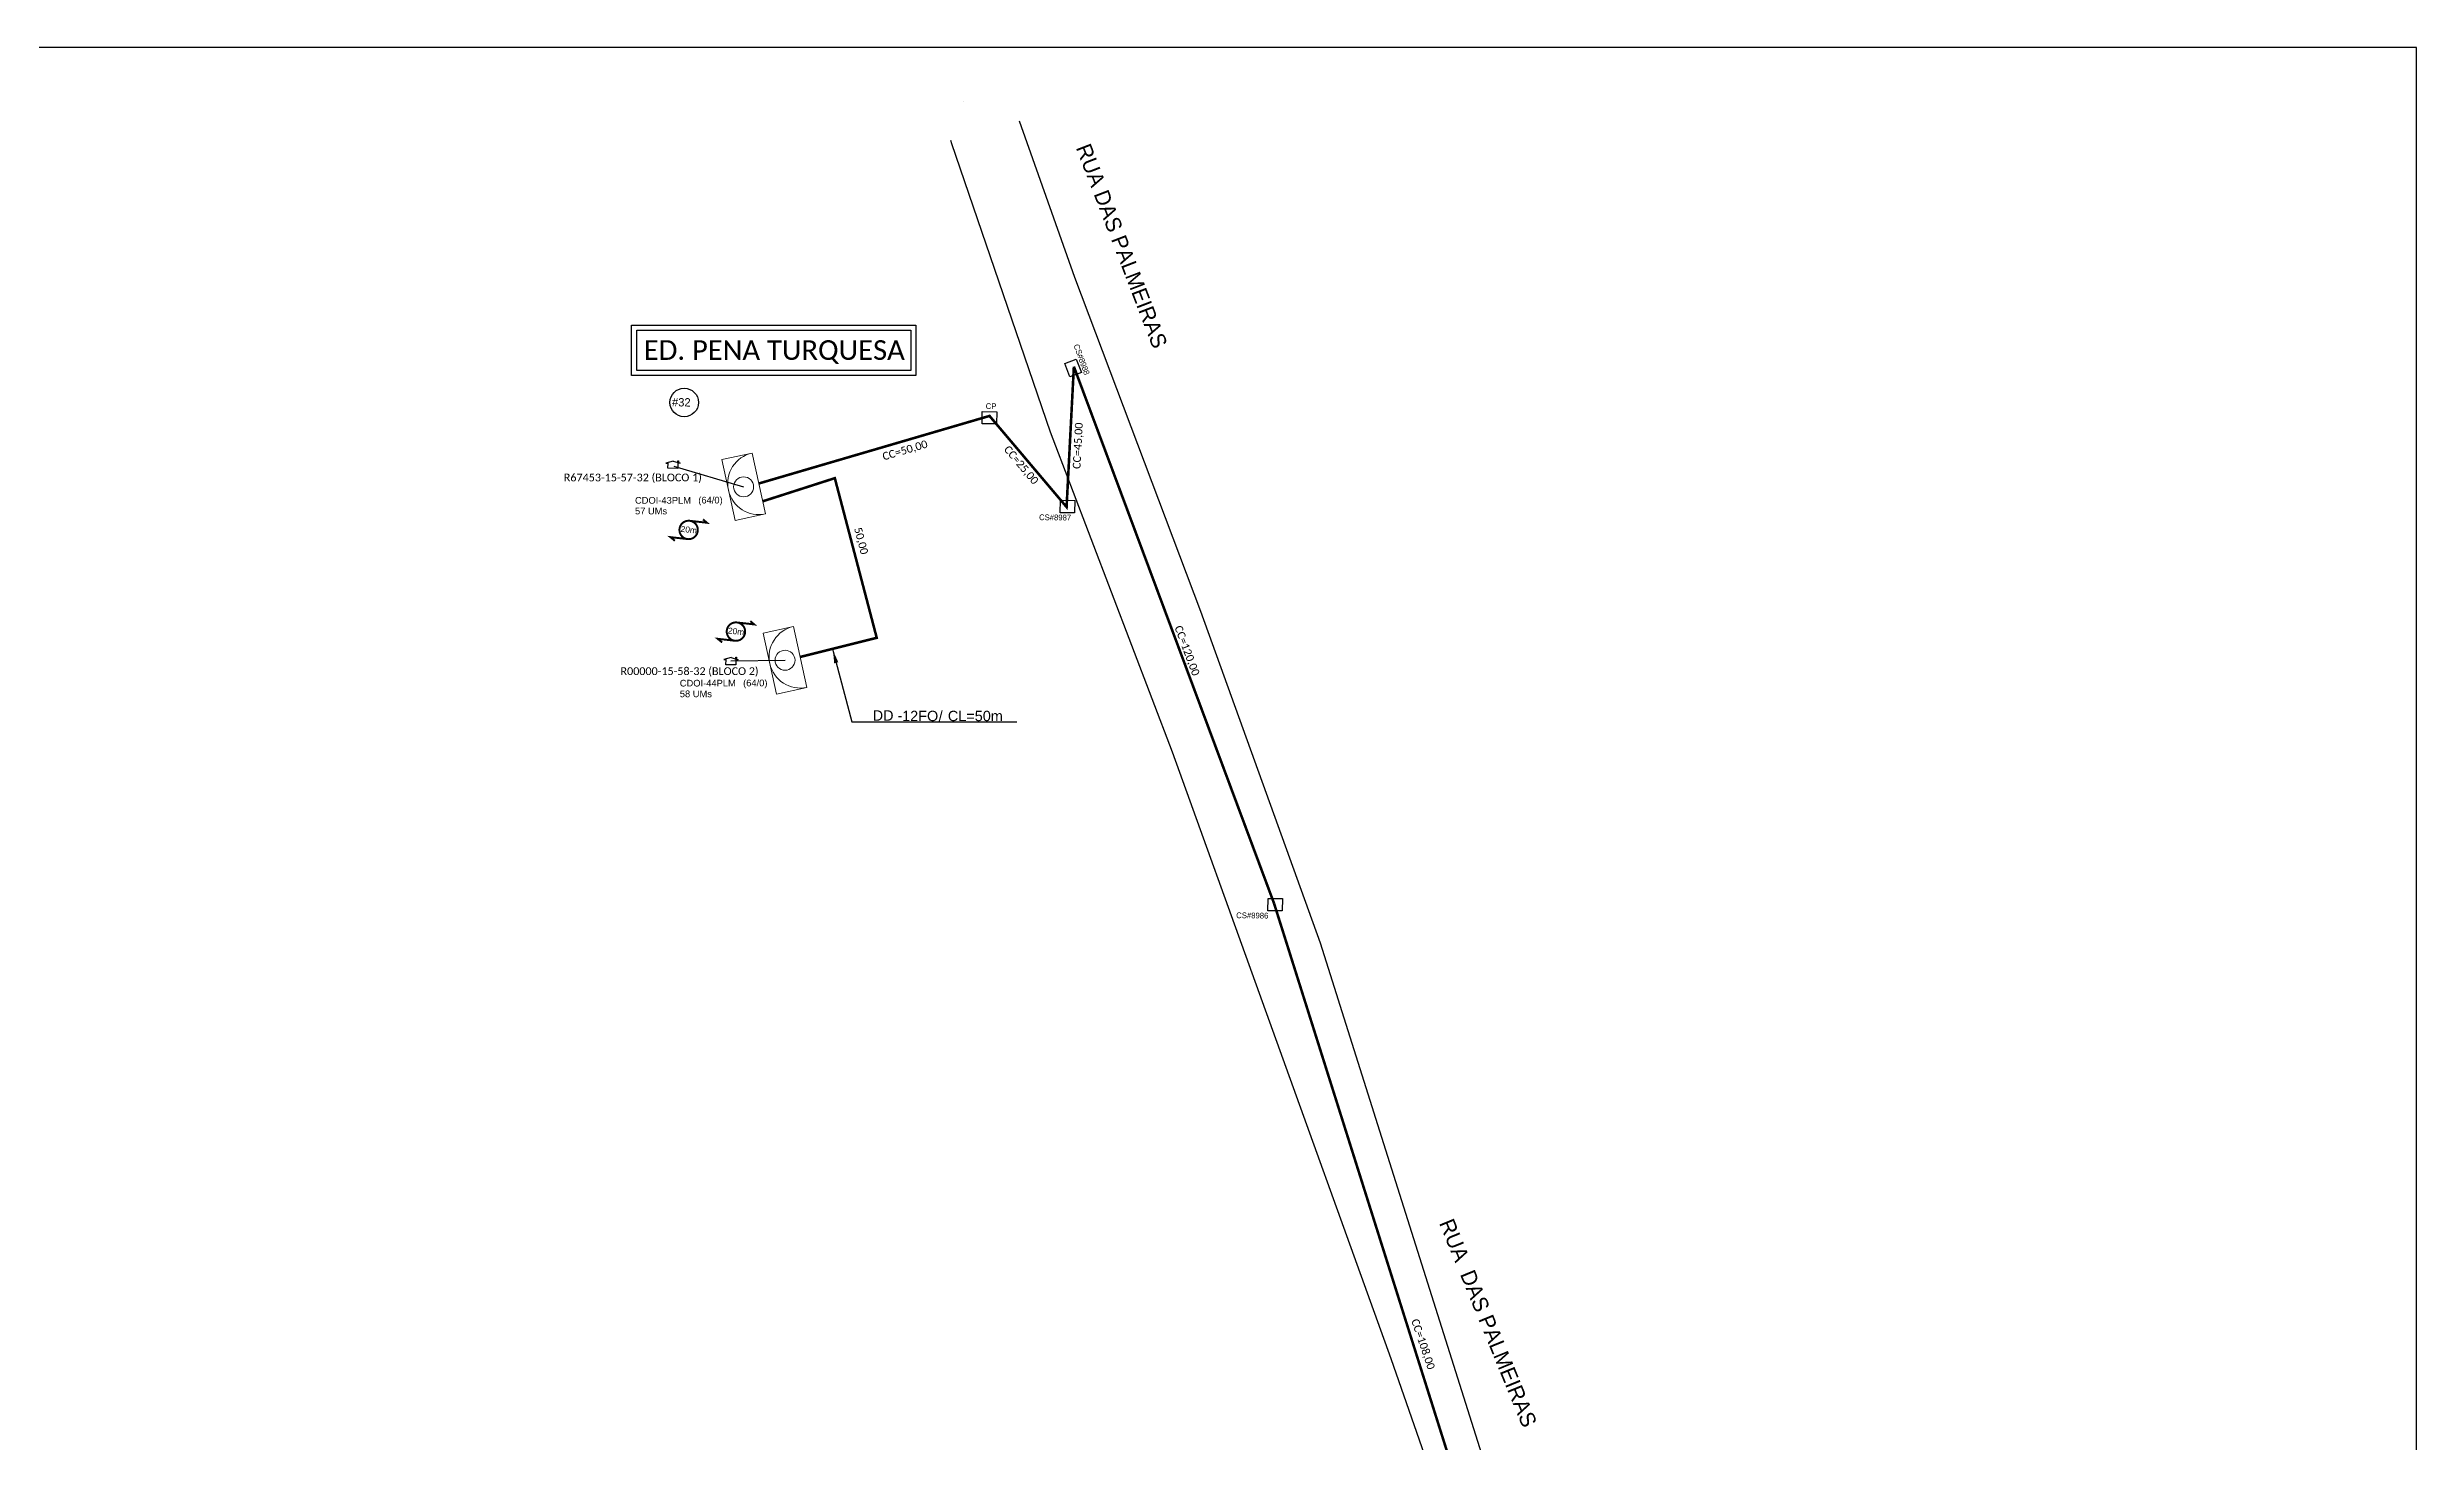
# Model space of a CAD drawing. Header units: inches. Extents: x 1895 to 3364, y -32 to 807.
# Drawn here: x 2275.3 to 2733.7, y 296.4 to 566.1 of the extents above; entities that cross this region are included whole.
import ezdxf
from ezdxf.enums import TextEntityAlignment as Align

# ---------------------------------------------------------------- set-up
doc = ezdxf.new("R2010")
doc.units = ezdxf.units.IN
doc.header["$MEASUREMENT"] = 0
doc.linetypes.add('DASHED', pattern=[0.75, 0.5, -0.25])
doc.layers.add("20.0-LEGENDA DOS CDO'S", color=1, linetype='Continuous', lineweight=0)
doc.layers.add('20.1-CDO_INTERIOR', color=1, linetype='Continuous', lineweight=0)
doc.layers.add('DROP DE CLIENTE', color=140, linetype='Continuous', plot=False)
for name, color, linetype in [('label_cabos', 7, 'Continuous'), ('LEGENDAS_INFRAESTRUTURAS', 7, 'Continuous'), ('MUB_MEIOFIO', 7, 'Continuous'), ('MUB_QUADRAS', 7, 'Continuous'), ('MUB_SEGMENTO', 7, 'Continuous'), ('SURVEYS_LEGENDAS', 7, 'Continuous')]:
    doc.layers.add(name, color=color, linetype=linetype)
doc.styles.add('ARIAL', font='arial.ttf')
doc.styles.add('Legend', font='calibri.ttf')
doc.styles.add('WMF-Calibri0', font='calibri.ttf')
doc.dimstyles.new('ISO-25', dxfattribs={"dimtxt": 2.5, "dimasz": 2.5, "dimexe": 1.25, "dimexo": 0.625, "dimtad": 1, "dimtxsty": 'Standard', "dimcen": 2.5, "dimadec": 0, "dimazin": 0, "dimtfac": 1, "dimtmove": 0, "dimatfit": 3, "dimfxl": 0, "dimarcsym": 0})

# ---------------------------------------------------------------- blocks, each defined once
blk = doc.blocks.new('A$C6DF15AF1')
for p, q in [((2.81, 2.85), (0, 2.06)), ((0, 2.06), (0.88, 2.05)), ((0.85, 0.05), (0.88, 2.05)), ((4.69, 0), (0.85, 0.05)), ((2.81, 2.85), (5.6, 1.99)), ((4.68, 2.29), (4.69, 2.94)), ((4.69, 2.94), (4.98, 2.94)), ((4.72, 2.01), (4.69, 0)), ((5.6, 1.99), (4.72, 2)), ((4.98, 2.94), (4.97, 2.2))]:
    blk.add_line(p, q)

msp = doc.modelspace()

# ---------------------------------------------------------------- linework, layer by layer
at = {"color": 0}
for p, q in [((2472.15, 504.97), (2474.38, 505.81)), ((2473.13, 502.36), (2472.15, 504.97)), ((2474.38, 505.81), (2475.36, 503.2)), ((2475.36, 503.2), (2473.13, 502.36)), ((2456.17, 493.28), (2456.2, 495.67)), ((2456.2, 495.67), (2458.98, 495.63)), ((2458.98, 495.63), (2458.95, 493.25)), ((2458.95, 493.25), (2456.17, 493.28)), ((2471.28, 476.09), (2471.31, 478.48)), ((2471.31, 478.48), (2474.09, 478.45)), ((2474.09, 478.45), (2474.06, 476.06)), ((2474.06, 476.06), (2471.28, 476.09))]:
    msp.add_line(p, q, dxfattribs=at)
at = {"color": 5}
for p, q in [((2511.46, 399.07), (2511.49, 401.45)), ((2514.24, 399.03), (2511.46, 399.07)), ((2511.49, 401.45), (2514.27, 401.42)), ((2514.27, 401.42), (2514.24, 399.03))]:
    msp.add_line(p, q, dxfattribs=at)
msp.add_lwpolyline([(1895.12, -27.89), (2733.69, -27.89), (2733.69, 566.11), (1895.12, 566.11), (1895.12, -27.89)])
for points in [[(2388.33, 512.4), (2443.35, 512.4), (2443.35, 502.62), (2388.33, 502.62)], [(2389.33, 511.4), (2442.35, 511.4), (2442.35, 503.62), (2389.33, 503.62)]]:
    msp.add_lwpolyline(points, close=True)
at = {"color": 1}
for points, const_width in [([(2473.91, 504.36), (2472.5, 477.18), (2457.59, 494.81), (2412.97, 481.74)], 0.5), ([(2473.91, 504.36), (2512.64, 400.49)], 0.5), ([(2413.72, 478.29), (2427.66, 482.77), (2435.77, 451.88), (2420.97, 448.18)], 0.5), ([(2399.18, 470.98), (2395.85, 471.36), (2396.72, 470.65)], 0.377), ([(2408.33, 451.31), (2405, 451.69), (2405.87, 450.98)], 0.377), ([(2512.64, 400.49), (2559.09, 253.32)], 0.5)]:
    msp.add_lwpolyline(points, dxfattribs=dict(at, const_width=const_width))
at = {"color": 1, "const_width": 0.377}
for points in [[(2399.58, 474.52, 1.000012), (2399.18, 470.98, 0.999978)], [(2408.73, 454.85, 1.000012), (2408.33, 451.31, 0.999978)]]:
    msp.add_lwpolyline(points, format="xyb", close=True, dxfattribs=at)
at = {"color": 1, "const_width": 0.377, "elevation": 0.38}
for points in [[(2399.58, 474.52), (2402.92, 474.14), (2402.16, 474.79)], [(2408.73, 454.85), (2412.07, 454.47), (2411.31, 455.12)]]:
    msp.add_lwpolyline(points, dxfattribs=at)
msp.add_circle((2398.52, 497.41), 2.76)
at = {"layer": '20.1-CDO_INTERIOR', "color": 1, "lineweight": 18}
for points in [[(2405.79, 486.35), (2408.36, 474.56), (2414.25, 475.84), (2411.68, 487.63)], [(2413.79, 452.79), (2416.36, 441), (2422.26, 442.28), (2419.69, 454.07)]]:
    msp.add_lwpolyline(points, close=True, dxfattribs=at)
for centre in [(2410.02, 481.09), (2418.03, 447.54)]:
    msp.add_circle(centre, 1.93, dxfattribs=at)
for centre in [(2412.97, 481.74), (2420.97, 448.18)]:
    msp.add_arc(centre, 6.03, 102.2858, 282.2858, dxfattribs=at)
at = {"layer": 'DROP DE CLIENTE'}
for points in [[(2396.5, 485.12), (2410.02, 481.09)], [(2407.55, 447.43), (2418.03, 447.54)]]:
    msp.add_lwpolyline(points, dxfattribs=at)
at = {"layer": 'MUB_MEIOFIO', "color": 253, "linetype": 'Continuous'}
msp.add_line((2507.76, 398.46), (2507.76, 398.44), dxfattribs=at)
at = {"layer": 'MUB_QUADRAS', "linetype": 'Continuous'}
for p, q in [((2452.59, 555.67), (2452.59, 555.66)), ((2463.35, 551.91), (2474, 521.68)), ((2450.3, 547.46), (2450.08, 548.07)), ((2469.37, 491.69), (2450.3, 547.46)), ((2474, 521.68), (2498.4, 457.05)), ((2493.01, 429.74), (2469.37, 491.69)), ((2498.4, 457.05), (2521.55, 392.84)), ((2509.85, 383.08), (2493.01, 429.74)), ((2521.55, 392.84), (2535.37, 349.12)), ((2535.37, 349.12), (2563.91, 258.88)), ((2544.31, 286.52), (2535.27, 312.35))]:
    msp.add_line(p, q, dxfattribs=at)
at = {"layer": 'MUB_QUADRAS', "color": 253, "linetype": 'Continuous'}
msp.add_line((2535.27, 312.35), (2509.85, 383.08), dxfattribs=at)

# ---------------------------------------------------------------- block references
at = {"xscale": 0.5, "yscale": 0.5, "zscale": 0.5}
for p in [(2394.95, 484.65), (2406.18, 446.65)]:
    msp.add_blockref('A$C6DF15AF1', p, dxfattribs=at)

# ---------------------------------------------------------------- texts
at = {"color": 7, "lineweight": 0, "style": 'WMF-Calibri0'}
for s, height, p in [('ED. PENA TURQUESA', 3.7902, (2390.69, 505.66)), ('R67453-15-57-32 (BLOCO 1)', 1.5, (2375.23, 482.15)), ('R00000-15-58-32 (BLOCO 2)', 1.5, (2386.2, 444.68))]:
    msp.add_text(s, height=height, dxfattribs=at).set_placement(p)
at = {"color": 1, "style": 'ARIAL'}
for p in [(2397.78, 472.4), (2406.93, 452.73)]:
    msp.add_text('20m', height=1.162, rotation=353.5317, dxfattribs=at).set_placement(p)
at = {"linetype": 'DASHED', "ltscale": 2, "style": 'ARIAL'}
for s, p in [('DD -', (2437.86, 436.85)), ('12FO', (2444.18, 436.76)), ('/', (2448.15, 436.76)), ('CL=50m', (2454.85, 436.76))]:
    msp.add_text(s, height=2, dxfattribs=at).set_placement(p, align=Align.MIDDLE_CENTER)
at = {"layer": "20.0-LEGENDA DOS CDO'S", "color": 1, "style": 'ARIAL'}
for s, p in [('57 UMs', (2389, 475.76)), ('CDOI-43PLM', (2389, 477.83)), ('58 UMs', (2397.67, 440.39)), ('CDOI-44PLM', (2397.67, 442.46))]:
    msp.add_text(s, height=1.293, dxfattribs=at).set_placement(p)
for p in [(2401.85, 477.87), (2410.52, 442.5)]:
    msp.add_text('       (64/0)', height=1.2926, dxfattribs=at).set_placement(p, align=Align.CENTER)
at = {"layer": 'label_cabos', "color": 3, "style": 'Legend'}
for s, rotation, p in [('CC=45,00', 87.0136, (2475.17, 484.52)), ('CC=50,00', 16.5672, (2437.14, 486.19)), ('CC=25,00', 310.2033, (2460.27, 488.27)), ('50,00', 284.7042, (2431.38, 473.04)), ('CC=120,00', 290.447, (2493.36, 453.91)), ('CC=108,00', 288.6609, (2539.16, 319.8))]:
    msp.add_text(s, height=1.5, rotation=rotation, dxfattribs=at).set_placement(p)
at = {"layer": 'LEGENDAS_INFRAESTRUTURAS', "color": 5}
for s, rotation, p in [('CS#8988', 290.1251, (2473.82, 508.46)), ('CP', 359.2945, (2456.85, 496.15)), ('CS#8987', 359.2944, (2467.17, 474.65)), ('CS#8986', 359.2943, (2505.32, 397.64))]:
    msp.add_text(s, height=1.113, rotation=rotation, dxfattribs=at).set_placement(p)
at = {"layer": 'MUB_SEGMENTO', "color": 255}
for s, rotation, p in [('RUA DAS PALMEIRAS', 291.0138, (2474.26, 546.72)), ('RUA  DAS PALMEIRAS', 292.2404, (2544.52, 338.67))]:
    msp.add_text(s, height=3, rotation=rotation, dxfattribs=at).set_placement(p)
at = {"layer": 'SURVEYS_LEGENDAS', "color": 0}
msp.add_text('#32', height=1.615, rotation=359.2945, dxfattribs=at).set_placement((2396.15, 496.67))

# ---------------------------------------------------------------- leaders
at = {"ltscale": 10}
msp.add_leader([(2427.3, 449.46), (2430.97, 435.64), (2462.88, 435.64)], dimstyle='ISO-25', override={"dimgap": 0.625, "dimtad": 0}, dxfattribs=at)

doc.saveas('drawing.dxf')
